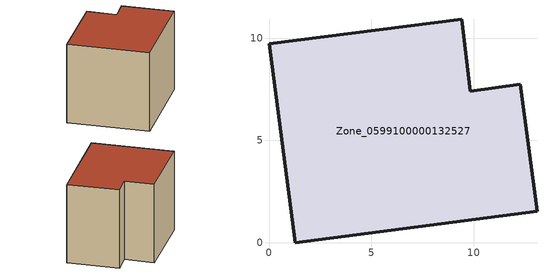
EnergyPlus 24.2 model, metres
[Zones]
Zone_0599100000132527
 floor ground (C_G): 12.28,7.75 13.11,1.55 1.27,0 0,9.72 9.43,10.93 9.85,7.41 z0
 wall outside (C_F): 1.27,0 13.11,1.55 12.28,7.75 9.85,7.41 9.43,10.93 0,9.72 1.27,0 z0:9.85
 roof outside (C_R): 13.11,1.55 12.28,7.75 9.85,7.41 9.43,10.93 0,9.72 1.27,0 z9.85
[BUILDING]
Pand.0599100000132527: North Axis=0; Terrain=City; Loads Convergence Tolerance Value=0.04; Temperature Convergence Tolerance Value=0.4; Solar Distribution=FullExterior; Maximum Number of Warmup Days=25; Minimum Number of Warmup Days=1
[Site:Location]
Rotterdam.The.Hague.AP_ZH_NLD Design_Conditions: Latitude=51.96; Longitude=4.45; Time Zone=1; Elevation=-4.5
[SITE:GROUNDTEMPERATURE:BUILDINGSURFACE]
18, 18, 18, 18, 18, 18, 18, 18, 18, 18, 18, 18
[MATERIAL] Thermal Absorptance=0.9; Solar Absorptance=0.7; Visible Absorptance=0.7
Name | Roughness | Thickness | Conductivity | Density | Specific Heat
G.TC.1946 | MediumSmooth | 0.15 | 1 | 540 | 1210
F.TC.1946 | Rough | 0.3 | 0.857143 | 1920 | 840
R.TC.1946 | MediumRough | 0.2 | 0.909091 | 1500 | 1000
[CONSTRUCTION]
C_G: G.TC.1946
C_F: F.TC.1946
C_R: R.TC.1946
[ZONE]
Zone_0599100000132527: Type=1; Multiplier=1; Ceiling Height=Autocalculate; Volume=Autocalculate; Floor Area=autocalculate; Part of Total Floor Area=Yes
[ZONEINFILTRATION:DESIGNFLOWRATE]
Infil_Zone_0599100000132527: Zone or ZoneList or Space or SpaceList=Zone_0599100000132527; Schedule=AlwaysOn; Design Flow Rate Calculation Method=Flow/Area; Flow Rate per Floor Area=0.003; Constant Term Coefficient=1; Temperature Term Coefficient=0; Velocity Term Coefficient=0; Velocity Squared Term Coefficient=0
[HVACTEMPLATE:ZONE:IDEALLOADSAIRSYSTEM]
Zone_0599100000132527: Maximum Heating Supply Air Temperature=50; Minimum Cooling Supply Air Temperature=13; Maximum Heating Supply Air Humidity Ratio=0.0156; Minimum Cooling Supply Air Humidity Ratio=0.0077; Heating Limit=NoLimit; Cooling Limit=NoLimit; Dehumidification Control Type=ConstantSensibleHeatRatio; Cooling Sensible Heat Ratio=0.7; Dehumidification Setpoint=60; Humidification Control Type=None; Humidification Setpoint=30; Outdoor Air Method=None; Outdoor Air Flow Rate per Person=0.00944; Outdoor Air Flow Rate per Zone Floor Area=0; Outdoor Air Flow Rate per Zone=0; Demand Controlled Ventilation Type=None; Outdoor Air Economizer Type=NoEconomizer; Heat Recovery Type=None; Sensible Heat Recovery Effectiveness=0.7; Latent Heat Recovery Effectiveness=0.65
[ZONECONTROL:THERMOSTAT]
ThermostatControl_Zone_0599100000132527: Zone or ZoneList=Zone_0599100000132527; Control Type Schedule=DualSetpointControlType; Control 1=Thermostat_Zone_0599100000132527; Temperature Difference Between Cutout And Setpoint=0
[THERMOSTATSETPOINT:DUALSETPOINT]
Thermostat_Zone_0599100000132527: Heating Setpoint Temperature Schedule=HeatingSetpoint_Zone_0599100000132527; Cooling Setpoint Temperature Schedule=CoolingSetpoint_Zone_0599100000132527
[SCHEDULE:COMPACT]
HeatingSetpoint_Zone_0599100000132527: Through: 12/31, For: AllDays, Until: 24:00, 21
CoolingSetpoint_Zone_0599100000132527: Through: 12/31, For: AllDays, Until: 24:00, 24
DualSetpointControlType: Through: 12/31, For: AllDays, Until: 24:00, 4
AlwaysOn: Through: 12/31, For: AllDays, Until: 24:00, 1
